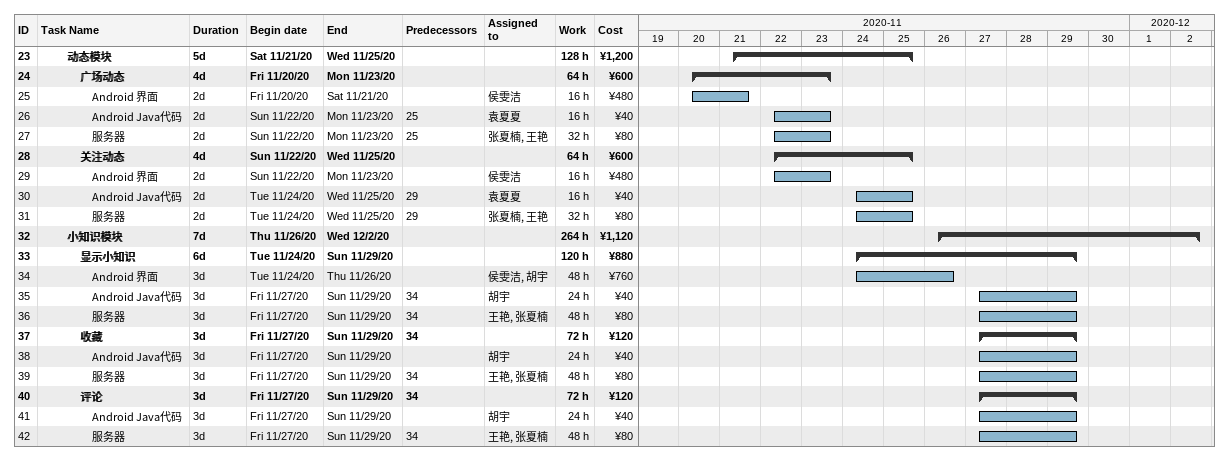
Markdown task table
| ID | Level | Task | Duration | Start | Finish | Predecessors | Resources | Work (h) | Cost (¥) |
|---|---|---|---|---|---|---|---|---|---|
| 23 | 3 | **动态模块** | 5d | 2020-11-21 | 2020-11-25 |  |  | 128 | 1200 |
| 24 | 4 | **广场动态** | 4d | 2020-11-20 | 2020-11-23 |  |  | 64 | 600 |
| 25 | 5 | Android 界面 | 2d | 2020-11-20 | 2020-11-21 |  | 侯雯洁 | 16 | 480 |
| 26 | 5 | Android Java代码 | 2d | 2020-11-22 | 2020-11-23 | 25 | 袁夏夏 | 16 | 40 |
| 27 | 5 | 服务器 | 2d | 2020-11-22 | 2020-11-23 | 25 | 张夏楠, 王艳 | 32 | 80 |
| 28 | 4 | **关注动态** | 4d | 2020-11-22 | 2020-11-25 |  |  | 64 | 600 |
| 29 | 5 | Android 界面 | 2d | 2020-11-22 | 2020-11-23 |  | 侯雯洁 | 16 | 480 |
| 30 | 5 | Android Java代码 | 2d | 2020-11-24 | 2020-11-25 | 29 | 袁夏夏 | 16 | 40 |
| 31 | 5 | 服务器 | 2d | 2020-11-24 | 2020-11-25 | 29 | 张夏楠, 王艳 | 32 | 80 |
| 32 | 3 | **小知识模块** | 7d | 2020-11-26 | 2020-12-02 |  |  | 264 | 1120 |
| 33 | 4 | **显示小知识** | 6d | 2020-11-24 | 2020-11-29 |  |  | 120 | 880 |
| 34 | 5 | Android 界面 | 3d | 2020-11-24 | 2020-11-26 |  | 侯雯洁, 胡宇 | 48 | 760 |
| 35 | 5 | Android Java代码 | 3d | 2020-11-27 | 2020-11-29 | 34 | 胡宇 | 24 | 40 |
| 36 | 5 | 服务器 | 3d | 2020-11-27 | 2020-11-29 | 34 | 王艳, 张夏楠 | 48 | 80 |
| 37 | 4 | **收藏** | 3d | 2020-11-27 | 2020-11-29 | 34 |  | 72 | 120 |
| 38 | 5 | Android Java代码 | 3d | 2020-11-27 | 2020-11-29 |  | 胡宇 | 24 | 40 |
| 39 | 5 | 服务器 | 3d | 2020-11-27 | 2020-11-29 | 34 | 王艳, 张夏楠 | 48 | 80 |
| 40 | 4 | **评论** | 3d | 2020-11-27 | 2020-11-29 | 34 |  | 72 | 120 |
| 41 | 5 | Android Java代码 | 3d | 2020-11-27 | 2020-11-29 |  | 胡宇 | 24 | 40 |
| 42 | 5 | 服务器 | 3d | 2020-11-27 | 2020-11-29 | 34 | 王艳, 张夏楠 | 48 | 80 |
